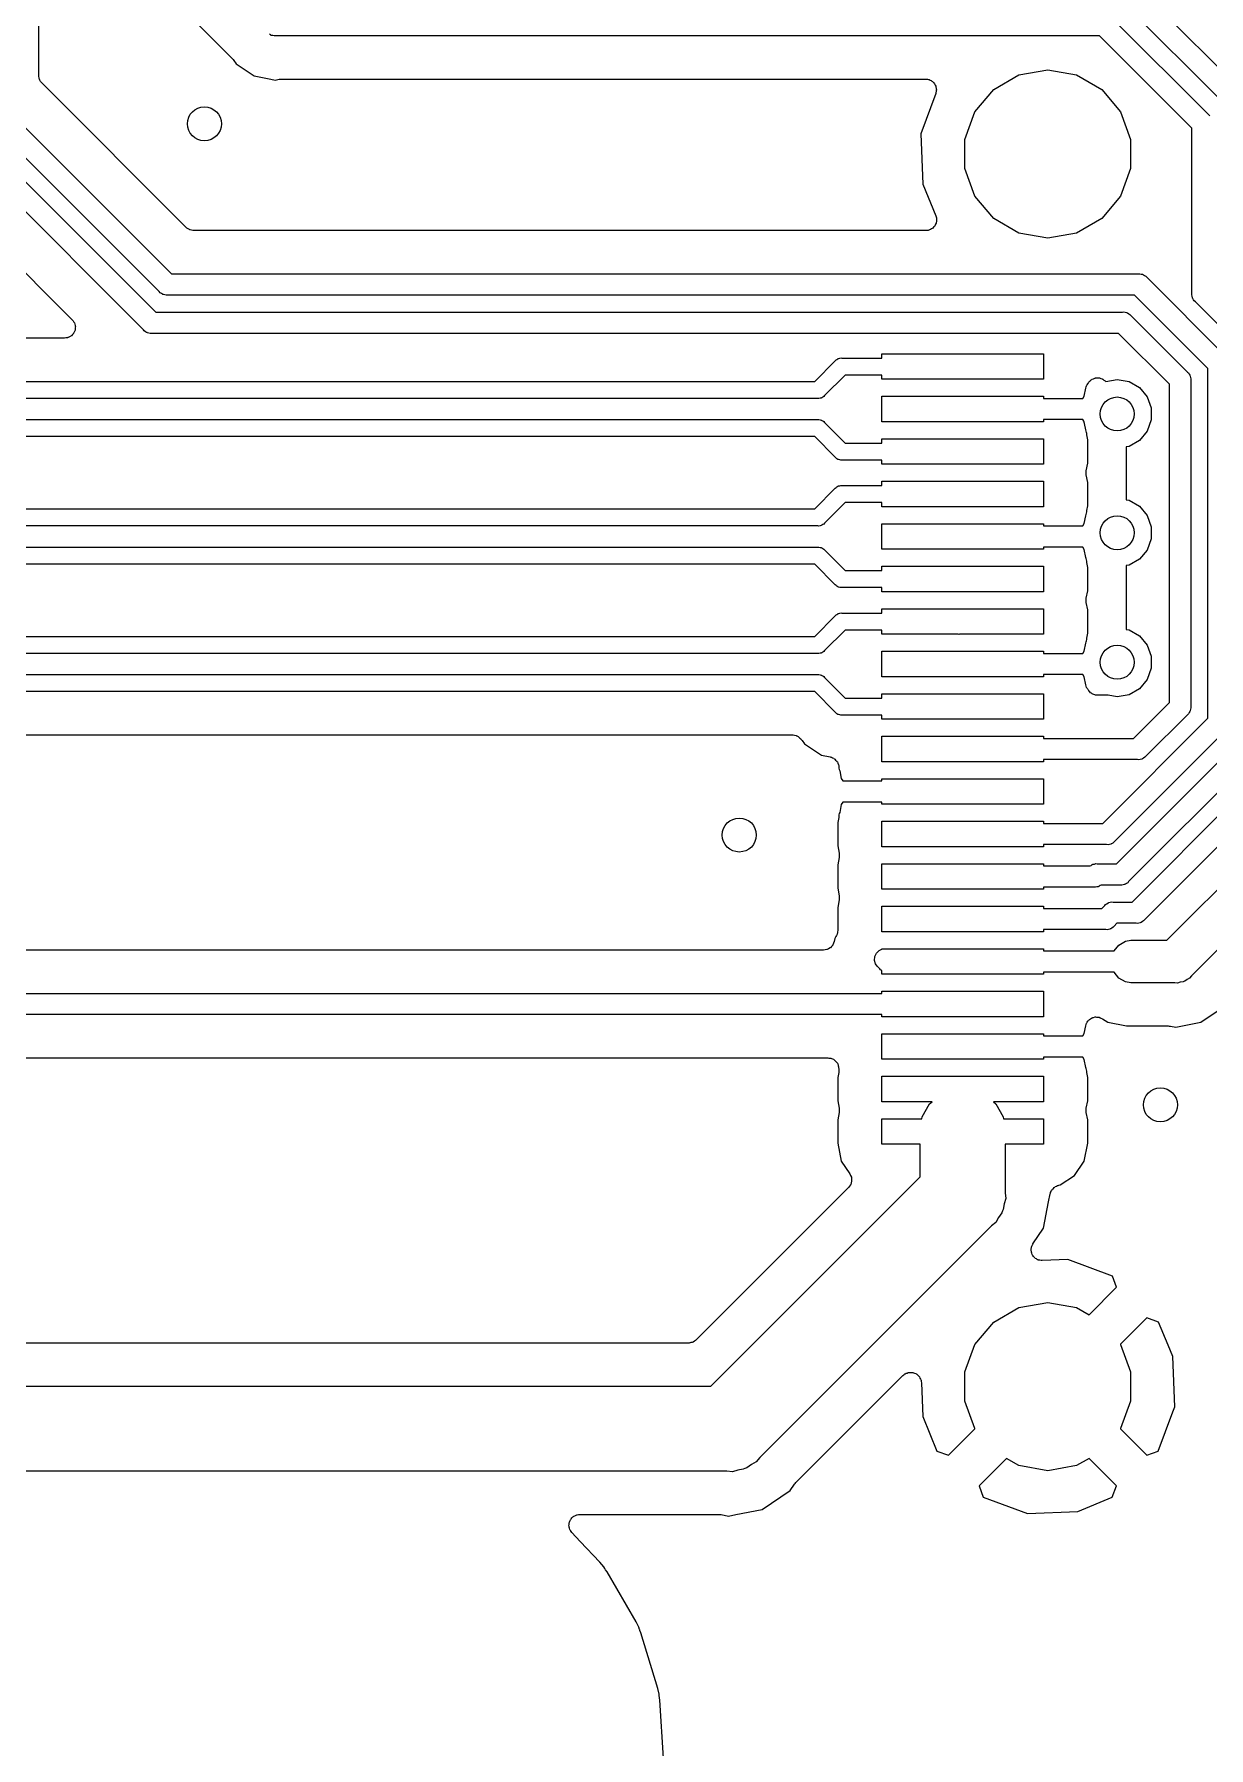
# Model space of a CAD drawing. Extents: x 100.4 to 155.6, y -99.6 to -35.4.
# Drawn here: x 134.58 to 148.39, y -67.5 to -47.34 of the extents above; entities that cross this region are included whole.
import ezdxf

# ---------------------------------------------------------------- set-up
doc = ezdxf.new("R2010")
doc.units = 0
doc.header["$MEASUREMENT"] = 0
doc.layers.add('BLACK', color=7, linetype='CONTINUOUS')

msp = doc.modelspace()

# ---------------------------------------------------------------- linework, layer by layer
at = {"layer": 'BLACK', "linetype": 'CONTINUOUS'}
for p, q in [((134.633, -47.8281), (134.633, -45.6583)), ((134.85, -45.5685), (136.91, -47.629)), ((147.448, -46.6749), (148.855, -48.0821)), ((148.645, -48.2262), (147.304, -46.8844)), ((147.253, -47.1499), (148.405, -48.3021)), ((137.357, -47.3494), (137.344, -47.3399)), ((137.363, -47.3509), (137.357, -47.3494)), ((137.367, -47.3537), (137.363, -47.3509)), ((137.384, -47.3565), (137.367, -47.3537)), ((137.4, -47.3608), (137.384, -47.3565)), ((137.416, -47.3594), (137.4, -47.3608)), ((147.109, -47.3594), (137.416, -47.3594)), ((148.195, -48.4462), (147.109, -47.3594)), ((133.125, -47.7276), (136.007, -50.6094)), ((136.91, -47.629), (136.917, -47.6393)), ((136.917, -47.6393), (136.926, -47.6483)), ((136.926, -47.6483), (136.954, -47.6907)), ((136.954, -47.6907), (137.164, -47.8307)), ((146.161, -47.8197), (146.5, -47.76)), ((146.5, -47.76), (146.839, -47.8197)), ((135.863, -50.8189), (132.915, -47.8716)), ((134.634, -47.8336), (134.633, -47.8281)), ((134.633, -47.8392), (134.634, -47.8336)), ((134.638, -47.8552), (134.633, -47.8392)), ((134.641, -47.8716), (134.638, -47.8552)), ((134.643, -47.8764), (134.641, -47.8716)), ((134.645, -47.8818), (134.643, -47.8764)), ((134.654, -47.8954), (134.645, -47.8818)), ((134.663, -47.9098), (134.654, -47.8954)), ((134.667, -47.9133), (134.663, -47.9098)), ((134.67, -47.9179), (134.667, -47.9133)), ((136.366, -49.6142), (134.67, -47.9179)), ((137.164, -47.8307), (137.361, -47.8698)), ((137.361, -47.8698), (137.361, -47.8698)), ((137.361, -47.8698), (137.411, -47.8798)), ((137.411, -47.8798), (137.461, -47.8698)), ((137.461, -47.8698), (137.473, -47.8695)), ((137.473, -47.8695), (137.486, -47.8674)), ((137.486, -47.8674), (145.063, -47.8674)), ((145.063, -47.8674), (145.074, -47.8694)), ((145.074, -47.8694), (145.086, -47.8694)), ((145.086, -47.8694), (145.096, -47.8732)), ((145.096, -47.8732), (145.106, -47.875)), ((145.106, -47.875), (145.116, -47.8808)), ((145.116, -47.8808), (145.127, -47.8847)), ((145.127, -47.8847), (145.135, -47.8917)), ((145.135, -47.8917), (145.145, -47.8971)), ((145.145, -47.8971), (145.152, -47.9059)), ((145.152, -47.9059), (145.161, -47.9133)), ((145.161, -47.9133), (145.166, -47.9226)), ((145.166, -47.9226), (145.173, -47.9309)), ((145.173, -47.9309), (145.177, -47.9416)), ((145.177, -47.9416), (145.183, -47.9516)), ((145.183, -47.9516), (145.184, -47.9622)), ((145.184, -47.9622), (145.188, -47.9723)), ((145.188, -47.9723), (145.188, -47.9838)), ((145.864, -47.9916), (146.161, -47.8197)), ((146.839, -47.8197), (147.136, -47.9916)), ((134.125, -48.0911), (136.193, -50.1594)), ((145.182, -48.0385), (145.007, -48.5118)), ((145.184, -48.0272), (145.182, -48.0385)), ((145.188, -48.0164), (145.184, -48.0272)), ((145.188, -47.9838), (145.19, -47.9951)), ((145.19, -47.9951), (145.188, -48.0057)), ((145.188, -48.0057), (145.188, -48.0164)), ((145.643, -48.255), (145.864, -47.9916)), ((147.136, -47.9916), (147.357, -48.255)), ((132.605, -48.2799), (135.026, -50.7002)), ((136.049, -50.3689), (133.915, -48.2352)), ((145.525, -48.5781), (145.643, -48.255)), ((147.357, -48.255), (147.475, -48.5781)), ((145.007, -48.5118), (145.029, -49.1039)), ((145.525, -48.9219), (145.525, -48.5781)), ((147.475, -48.5781), (147.475, -48.9219)), ((148.195, -50.3915), (148.195, -48.4462)), ((145.643, -49.245), (145.525, -48.9219)), ((147.475, -48.9219), (147.357, -49.245)), ((145.029, -49.1039), (145.183, -49.4758)), ((145.864, -49.5084), (145.643, -49.245)), ((147.357, -49.245), (147.136, -49.5084)), ((145.176, -49.5879), (145.171, -49.5943)), ((145.181, -49.5749), (145.176, -49.5879)), ((145.187, -49.5626), (145.181, -49.5749)), ((145.183, -49.4758), (145.186, -49.4893)), ((145.186, -49.4893), (145.191, -49.5023)), ((145.188, -49.5543), (145.187, -49.5626)), ((145.191, -49.5464), (145.188, -49.5543)), ((145.191, -49.5023), (145.191, -49.5107)), ((145.191, -49.5107), (145.193, -49.5188)), ((145.193, -49.5188), (145.191, -49.5326)), ((145.191, -49.5326), (145.191, -49.5464)), ((146.161, -49.6803), (145.864, -49.5084)), ((147.136, -49.5084), (146.839, -49.6803)), ((136.371, -49.6174), (136.366, -49.6142)), ((136.375, -49.6217), (136.371, -49.6174)), ((136.389, -49.63), (136.375, -49.6217)), ((136.403, -49.6395), (136.389, -49.63)), ((136.408, -49.6409), (136.403, -49.6395)), ((136.413, -49.6437), (136.408, -49.6409)), ((136.429, -49.6466), (136.413, -49.6437)), ((136.445, -49.6509), (136.429, -49.6466)), ((136.451, -49.6504), (136.445, -49.6509)), ((136.456, -49.6514), (136.451, -49.6504)), ((145.066, -49.6514), (136.456, -49.6514)), ((145.08, -49.649), (145.066, -49.6514)), ((145.094, -49.6484), (145.08, -49.649)), ((145.101, -49.6452), (145.094, -49.6484)), ((145.11, -49.6437), (145.101, -49.6452)), ((145.122, -49.6368), (145.11, -49.6437)), ((145.134, -49.6315), (145.122, -49.6368)), ((145.141, -49.6258), (145.134, -49.6315)), ((145.148, -49.6217), (145.141, -49.6258)), ((145.157, -49.6111), (145.148, -49.6217)), ((145.167, -49.6017), (145.157, -49.6111)), ((145.171, -49.5943), (145.167, -49.6017)), ((146.5, -49.74), (146.161, -49.6803)), ((146.839, -49.6803), (146.5, -49.74)), ((136.193, -50.1594), (147.566, -50.1594)), ((147.566, -50.1594), (147.583, -50.1579)), ((147.583, -50.1579), (147.599, -50.1622)), ((147.599, -50.1622), (147.615, -50.1651)), ((147.615, -50.1651), (147.62, -50.1679)), ((147.62, -50.1679), (147.625, -50.1693)), ((147.625, -50.1693), (147.639, -50.1788)), ((147.639, -50.1788), (147.653, -50.1871)), ((147.653, -50.1871), (147.664, -50.1999)), ((136.06, -50.3816), (136.049, -50.3689)), ((136.074, -50.3899), (136.06, -50.3816)), ((136.088, -50.3994), (136.074, -50.3899)), ((147.664, -50.1999), (148.592, -51.1281)), ((148.194, -50.408), (148.195, -50.3915)), ((136.093, -50.4009), (136.088, -50.3994)), ((136.098, -50.4037), (136.093, -50.4009)), ((136.114, -50.4065), (136.098, -50.4037)), ((136.13, -50.4108), (136.114, -50.4065)), ((136.147, -50.4094), (136.13, -50.4108)), ((147.52, -50.4094), (136.147, -50.4094)), ((148.382, -51.2721), (147.52, -50.4094)), ((148.198, -50.424), (148.194, -50.408)), ((148.201, -50.4404), (148.198, -50.424)), ((148.204, -50.4452), (148.201, -50.4404)), ((148.205, -50.4506), (148.204, -50.4452)), ((148.215, -50.4642), (148.205, -50.4506)), ((148.223, -50.4786), (148.215, -50.4642)), ((148.236, -50.4892), (148.223, -50.4786)), ((148.832, -51.0857), (148.236, -50.4892)), ((135.026, -50.7002), (135.035, -50.7138)), ((135.035, -50.7138), (135.046, -50.7265)), ((135.046, -50.7265), (135.048, -50.7317)), ((135.048, -50.7317), (135.051, -50.7363)), ((135.051, -50.7363), (135.055, -50.7524)), ((135.055, -50.7524), (135.061, -50.7679)), ((135.061, -50.7679), (135.061, -50.7735)), ((135.061, -50.7735), (135.062, -50.7789)), ((135.062, -50.7789), (135.061, -50.7955)), ((135.061, -50.7955), (135.061, -50.8121)), ((136.007, -50.6094), (147.38, -50.6094)), ((147.38, -50.6094), (147.396, -50.6079)), ((147.396, -50.6079), (147.412, -50.6122)), ((147.412, -50.6122), (147.428, -50.6151)), ((147.428, -50.6151), (147.433, -50.6179)), ((147.433, -50.6179), (147.439, -50.6194)), ((147.439, -50.6194), (147.452, -50.6289)), ((147.452, -50.6289), (147.467, -50.6372)), ((147.467, -50.6372), (147.477, -50.6499)), ((147.477, -50.6499), (148.142, -51.3145)), ((134.936, -50.917), (133.179, -50.917)), ((134.952, -50.9141), (134.936, -50.917)), ((134.969, -50.9127), (134.952, -50.9141)), ((134.974, -50.9103), (134.969, -50.9127)), ((134.979, -50.9093), (134.974, -50.9103)), ((134.994, -50.901), (134.979, -50.9093)), ((135.009, -50.894), (134.994, -50.901)), ((135.013, -50.8901), (135.009, -50.894)), ((135.018, -50.8873), (135.013, -50.8901)), ((135.028, -50.8746), (135.018, -50.8873)), ((135.04, -50.8628), (135.028, -50.8746)), ((135.042, -50.8578), (135.04, -50.8628)), ((135.046, -50.8535), (135.042, -50.8578)), ((135.052, -50.8379), (135.046, -50.8535)), ((135.059, -50.8229), (135.052, -50.8379)), ((135.061, -50.8121), (135.059, -50.8173)), ((135.059, -50.8173), (135.059, -50.8229)), ((135.873, -50.8316), (135.863, -50.8189)), ((135.888, -50.8399), (135.873, -50.8316)), ((135.901, -50.8494), (135.888, -50.8399)), ((135.907, -50.8509), (135.901, -50.8494)), ((135.912, -50.8537), (135.907, -50.8509)), ((135.928, -50.8565), (135.912, -50.8537)), ((135.944, -50.8608), (135.928, -50.8565)), ((135.961, -50.8594), (135.944, -50.8608)), ((147.333, -50.8594), (135.961, -50.8594)), ((147.932, -51.4585), (147.333, -50.8594)), ((143.759, -51.425), (144.001, -51.1824)), ((144.001, -51.1824), (144.01, -51.1722)), ((144.01, -51.1722), (144.021, -51.1656)), ((144.021, -51.1656), (144.032, -51.158)), ((144.032, -51.158), (144.036, -51.1568)), ((144.036, -51.1568), (144.04, -51.1546)), ((144.04, -51.1546), (144.053, -51.1523)), ((144.053, -51.1523), (144.066, -51.1488)), ((144.066, -51.1488), (144.079, -51.15)), ((144.079, -51.15), (144.55, -51.15)), ((144.55, -51.15), (144.55, -51.1)), ((144.55, -51.1), (146.45, -51.1)), ((146.45, -51.1), (146.45, -51.4)), ((144.116, -51.35), (143.874, -51.5926)), ((144.55, -51.35), (144.116, -51.35)), ((144.55, -51.4), (144.55, -51.35)), ((146.45, -51.4), (144.55, -51.4)), ((147.012, -51.4051), (147.017, -51.4027)), ((147.017, -51.4027), (147.022, -51.3991)), ((147.022, -51.3991), (147.037, -51.3935)), ((147.037, -51.3935), (147.052, -51.3865)), ((147.052, -51.3865), (147.058, -51.386)), ((147.058, -51.386), (147.063, -51.3841)), ((147.063, -51.3841), (147.08, -51.3841)), ((147.08, -51.3841), (147.096, -51.3826)), ((147.096, -51.3826), (147.101, -51.3841)), ((147.101, -51.3841), (147.107, -51.3841)), ((147.107, -51.3841), (147.123, -51.3897)), ((147.123, -51.3897), (147.139, -51.394)), ((147.139, -51.394), (147.143, -51.3972)), ((147.143, -51.3972), (147.148, -51.3991)), ((147.148, -51.3991), (147.161, -51.4098)), ((147.182, -51.4262), (147.317, -51.4022)), ((147.317, -51.4022), (147.456, -51.4267)), ((148.142, -51.3145), (148.155, -51.3252)), ((148.155, -51.3252), (148.163, -51.3395)), ((148.163, -51.3395), (148.172, -51.3531)), ((148.172, -51.3531), (148.174, -51.3585)), ((148.174, -51.3585), (148.177, -51.3633)), ((148.177, -51.3633), (148.18, -51.3797)), ((148.18, -51.3797), (148.184, -51.3957)), ((148.184, -51.3957), (148.182, -51.4122)), ((148.382, -55.3884), (148.382, -51.2721)), ((132.916, -51.425), (143.759, -51.425)), ((143.865, -51.6028), (143.854, -51.6094)), ((143.874, -51.5926), (143.865, -51.6028)), ((144.55, -51.9), (144.55, -51.6)), ((144.55, -51.6), (146.45, -51.6)), ((146.45, -51.6), (146.45, -51.625)), ((146.911, -51.625), (146.929, -51.5982)), ((146.929, -51.5982), (146.947, -51.5048)), ((146.947, -51.5048), (146.953, -51.4906)), ((146.953, -51.4906), (146.957, -51.4759)), ((146.957, -51.4759), (146.961, -51.4702)), ((146.961, -51.4702), (146.963, -51.4637)), ((146.963, -51.4637), (146.973, -51.4523)), ((146.973, -51.4523), (146.974, -51.4506)), ((146.974, -51.4506), (146.981, -51.4363)), ((146.981, -51.4363), (146.985, -51.4323)), ((146.985, -51.4323), (146.988, -51.4275)), ((146.988, -51.4275), (147, -51.4168)), ((147, -51.4168), (147.012, -51.4051)), ((147.161, -51.4098), (147.175, -51.4193)), ((147.175, -51.4193), (147.182, -51.4262)), ((147.456, -51.4267), (147.579, -51.4972)), ((147.579, -51.4972), (147.669, -51.6053)), ((147.932, -55.202), (147.932, -51.4585)), ((148.182, -51.4122), (148.182, -55.2483)), ((143.796, -51.625), (132.879, -51.625)), ((143.809, -51.6262), (143.796, -51.625)), ((143.822, -51.6227), (143.809, -51.6262)), ((143.835, -51.6204), (143.822, -51.6227)), ((143.839, -51.6182), (143.835, -51.6204)), ((143.843, -51.617), (143.839, -51.6182)), ((143.854, -51.6094), (143.843, -51.617)), ((146.45, -51.625), (146.911, -51.625)), ((147.669, -51.6053), (147.717, -51.7378)), ((147.717, -51.7378), (147.717, -51.8789)), ((132.729, -51.875), (143.796, -51.875)), ((143.796, -51.875), (143.809, -51.8738)), ((143.809, -51.8738), (143.822, -51.8773)), ((143.822, -51.8773), (143.835, -51.8796)), ((143.835, -51.8796), (143.839, -51.8818)), ((143.839, -51.8818), (143.843, -51.883)), ((143.843, -51.883), (143.854, -51.8906)), ((143.854, -51.8906), (143.865, -51.8972)), ((143.865, -51.8972), (143.874, -51.9074)), ((143.874, -51.9074), (144.116, -52.15)), ((146.45, -51.9), (144.55, -51.9)), ((146.911, -51.875), (146.45, -51.875)), ((146.45, -51.875), (146.45, -51.9)), ((146.923, -51.8928), (146.911, -51.875)), ((146.932, -51.9184), (146.923, -51.8928)), ((146.947, -51.9952), (146.932, -51.9184)), ((146.953, -52.0094), (146.947, -51.9952)), ((147.717, -51.8789), (147.669, -52.0115)), ((143.759, -52.075), (132.692, -52.075)), ((144.001, -52.3176), (143.759, -52.075)), ((144.116, -52.15), (144.55, -52.15)), ((144.55, -52.15), (144.55, -52.1)), ((144.55, -52.1), (146.45, -52.1)), ((146.45, -52.1), (146.45, -52.4)), ((146.957, -52.0241), (146.953, -52.0094)), ((146.957, -52.0242), (146.957, -52.0241)), ((146.957, -52.0244), (146.957, -52.0242)), ((146.959, -52.0395), (146.957, -52.0244)), ((146.959, -52.0547), (146.959, -52.0395)), ((146.97, -52.1125), (146.959, -52.0547)), ((146.97, -52.3875), (146.97, -52.1125)), ((147.456, -52.1901), (147.424, -52.1957)), ((147.424, -52.1957), (147.424, -52.8181)), ((147.579, -52.1195), (147.456, -52.1901)), ((147.669, -52.0115), (147.579, -52.1195)), ((144.01, -52.3278), (144.001, -52.3176)), ((144.021, -52.3344), (144.01, -52.3278)), ((144.032, -52.342), (144.021, -52.3344)), ((144.036, -52.3432), (144.032, -52.342)), ((144.04, -52.3454), (144.036, -52.3432)), ((144.053, -52.3477), (144.04, -52.3454)), ((144.066, -52.3512), (144.053, -52.3477)), ((144.079, -52.35), (144.066, -52.3512)), ((144.55, -52.35), (144.079, -52.35)), ((144.55, -52.4), (144.55, -52.35)), ((146.45, -52.4), (144.55, -52.4)), ((146.953, -52.4752), (146.97, -52.3875)), ((144.55, -52.65), (144.55, -52.6)), ((144.55, -52.6), (146.45, -52.6)), ((146.45, -52.6), (146.45, -52.9)), ((146.952, -52.4807), (146.953, -52.478)), ((146.952, -52.5), (146.952, -52.4807)), ((146.952, -52.5193), (146.952, -52.5)), ((146.953, -52.522), (146.952, -52.5193)), ((146.953, -52.478), (146.953, -52.4752)), ((146.953, -52.5248), (146.953, -52.522)), ((146.97, -52.6125), (146.953, -52.5248)), ((146.97, -52.8875), (146.97, -52.6125)), ((143.759, -52.925), (144.001, -52.6824)), ((144.001, -52.6824), (144.01, -52.6722)), ((144.01, -52.6722), (144.021, -52.6656)), ((144.021, -52.6656), (144.032, -52.658)), ((144.032, -52.658), (144.036, -52.6568)), ((144.036, -52.6568), (144.04, -52.6546)), ((144.04, -52.6546), (144.053, -52.6523)), ((144.053, -52.6523), (144.066, -52.6488)), ((144.066, -52.6488), (144.079, -52.65)), ((144.079, -52.65), (144.55, -52.65)), ((129.844, -52.925), (143.759, -52.925)), ((144.116, -52.85), (143.874, -53.0926)), ((144.55, -52.85), (144.116, -52.85)), ((144.55, -52.9), (144.55, -52.85)), ((146.45, -52.9), (144.55, -52.9)), ((146.929, -53.0982), (146.947, -53.0048)), ((146.947, -53.0048), (146.953, -52.9906)), ((146.953, -52.9906), (146.957, -52.9759)), ((146.957, -52.9756), (146.959, -52.9605)), ((146.957, -52.9758), (146.957, -52.9756)), ((146.957, -52.9759), (146.957, -52.9758)), ((146.959, -52.9453), (146.97, -52.8875)), ((146.959, -52.9605), (146.959, -52.9453)), ((147.424, -52.8181), (147.456, -52.8237)), ((147.456, -52.8237), (147.579, -52.8942)), ((147.579, -52.8942), (147.669, -53.0023)), ((147.669, -53.0023), (147.717, -53.1348)), ((143.796, -53.125), (129.807, -53.125)), ((143.809, -53.1262), (143.796, -53.125)), ((143.822, -53.1227), (143.809, -53.1262)), ((143.835, -53.1204), (143.822, -53.1227)), ((143.839, -53.1182), (143.835, -53.1204)), ((143.843, -53.117), (143.839, -53.1182)), ((143.854, -53.1094), (143.843, -53.117)), ((143.865, -53.1028), (143.854, -53.1094)), ((143.874, -53.0926), (143.865, -53.1028)), ((144.55, -53.4), (144.55, -53.1)), ((144.55, -53.1), (146.45, -53.1)), ((146.45, -53.1), (146.45, -53.125)), ((146.45, -53.125), (146.911, -53.125)), ((146.911, -53.125), (146.929, -53.0982)), ((147.717, -53.1348), (147.717, -53.2759)), ((129.657, -53.375), (143.796, -53.375)), ((143.796, -53.375), (143.809, -53.3738)), ((143.809, -53.3738), (143.822, -53.3773)), ((143.822, -53.3773), (143.835, -53.3796)), ((143.835, -53.3796), (143.839, -53.3818)), ((143.839, -53.3818), (143.843, -53.383)), ((143.843, -53.383), (143.854, -53.3906)), ((143.854, -53.3906), (143.865, -53.3972)), ((143.865, -53.3972), (143.874, -53.4074)), ((143.874, -53.4074), (144.116, -53.65)), ((146.45, -53.4), (144.55, -53.4)), ((146.911, -53.375), (146.45, -53.375)), ((146.45, -53.375), (146.45, -53.4)), ((146.929, -53.4018), (146.911, -53.375)), ((146.947, -53.4952), (146.929, -53.4018)), ((147.669, -53.4085), (147.579, -53.5165)), ((147.717, -53.2759), (147.669, -53.4085)), ((143.759, -53.575), (129.62, -53.575)), ((144.001, -53.8176), (143.759, -53.575)), ((144.55, -53.65), (144.55, -53.6)), ((144.55, -53.6), (145.446, -53.6)), ((145.446, -53.6), (145.459, -53.5988)), ((145.459, -53.5988), (145.463, -53.6)), ((145.463, -53.6), (146.45, -53.6)), ((146.45, -53.6), (146.45, -53.9)), ((146.953, -53.5094), (146.947, -53.4952)), ((146.957, -53.5241), (146.953, -53.5094)), ((146.957, -53.5242), (146.957, -53.5241)), ((146.957, -53.5244), (146.957, -53.5242)), ((146.959, -53.5395), (146.957, -53.5244)), ((146.959, -53.5547), (146.959, -53.5395)), ((146.97, -53.6125), (146.959, -53.5547)), ((146.97, -53.8875), (146.97, -53.6125)), ((147.456, -53.5871), (147.424, -53.5927)), ((147.424, -53.5927), (147.424, -54.3421)), ((147.579, -53.5165), (147.456, -53.5871)), ((144.01, -53.8278), (144.001, -53.8176)), ((144.116, -53.65), (144.55, -53.65)), ((144.021, -53.8344), (144.01, -53.8278)), ((144.032, -53.842), (144.021, -53.8344)), ((144.036, -53.8432), (144.032, -53.842)), ((144.04, -53.8454), (144.036, -53.8432)), ((144.053, -53.8477), (144.04, -53.8454)), ((144.066, -53.8512), (144.053, -53.8477)), ((144.079, -53.85), (144.066, -53.8512)), ((144.55, -53.85), (144.079, -53.85)), ((144.55, -53.9), (144.55, -53.85)), ((146.45, -53.9), (144.55, -53.9)), ((146.952, -53.9807), (146.953, -53.978)), ((146.952, -54), (146.952, -53.9807)), ((146.952, -54.0193), (146.952, -54)), ((146.953, -54.022), (146.952, -54.0193)), ((146.953, -53.9752), (146.97, -53.8875)), ((146.953, -53.978), (146.953, -53.9752)), ((146.953, -54.0248), (146.953, -54.022)), ((143.759, -54.425), (144.001, -54.1824)), ((144.001, -54.1824), (144.01, -54.1722)), ((144.01, -54.1722), (144.021, -54.1656)), ((144.021, -54.1656), (144.032, -54.158)), ((144.032, -54.158), (144.036, -54.1568)), ((144.036, -54.1568), (144.04, -54.1546)), ((144.04, -54.1546), (144.053, -54.1523)), ((144.053, -54.1523), (144.066, -54.1488)), ((144.066, -54.1488), (144.079, -54.15)), ((144.079, -54.15), (144.55, -54.15)), ((144.55, -54.15), (144.55, -54.1)), ((144.55, -54.1), (146.45, -54.1)), ((146.45, -54.1), (146.45, -54.4)), ((146.97, -54.1125), (146.953, -54.0248)), ((146.97, -54.3875), (146.97, -54.1125)), ((126.899, -54.425), (143.759, -54.425)), ((144.116, -54.35), (143.874, -54.5926)), ((144.55, -54.35), (144.116, -54.35)), ((144.55, -54.4), (144.55, -54.35)), ((145.446, -54.4), (144.55, -54.4)), ((145.459, -54.4012), (145.446, -54.4)), ((145.463, -54.4), (145.459, -54.4012)), ((146.45, -54.4), (145.463, -54.4)), ((146.959, -54.4453), (146.97, -54.3875)), ((147.424, -54.3421), (147.456, -54.3477)), ((147.456, -54.3477), (147.579, -54.4182)), ((147.579, -54.4182), (147.669, -54.5263)), ((143.796, -54.625), (126.862, -54.625)), ((143.809, -54.6262), (143.796, -54.625)), ((143.822, -54.6227), (143.809, -54.6262)), ((143.835, -54.6204), (143.822, -54.6227)), ((143.839, -54.6182), (143.835, -54.6204)), ((143.843, -54.617), (143.839, -54.6182)), ((143.854, -54.6094), (143.843, -54.617)), ((143.865, -54.6028), (143.854, -54.6094)), ((143.874, -54.5926), (143.865, -54.6028)), ((144.55, -54.9), (144.55, -54.6)), ((144.55, -54.6), (146.45, -54.6)), ((146.45, -54.6), (146.45, -54.625)), ((146.45, -54.625), (146.911, -54.625)), ((146.911, -54.625), (146.929, -54.5982)), ((146.929, -54.5982), (146.947, -54.5048)), ((146.947, -54.5048), (146.953, -54.4906)), ((146.953, -54.4906), (146.957, -54.4759)), ((146.957, -54.4756), (146.959, -54.4605)), ((146.957, -54.4758), (146.957, -54.4756)), ((146.957, -54.4759), (146.957, -54.4758)), ((146.959, -54.4605), (146.959, -54.4453)), ((147.669, -54.5263), (147.717, -54.6588)), ((147.717, -54.7999), (147.669, -54.9325)), ((147.717, -54.6588), (147.717, -54.7999)), ((126.712, -54.875), (143.796, -54.875)), ((143.796, -54.875), (143.809, -54.8738)), ((143.809, -54.8738), (143.822, -54.8773)), ((143.822, -54.8773), (143.835, -54.8796)), ((143.835, -54.8796), (143.839, -54.8818)), ((143.839, -54.8818), (143.843, -54.883)), ((143.843, -54.883), (143.854, -54.8906)), ((143.854, -54.8906), (143.865, -54.8972)), ((143.865, -54.8972), (143.874, -54.9074)), ((143.874, -54.9074), (144.116, -55.15)), ((146.45, -54.9), (144.55, -54.9)), ((146.911, -54.875), (146.45, -54.875)), ((146.45, -54.875), (146.45, -54.9)), ((146.929, -54.9018), (146.911, -54.875)), ((146.947, -54.9952), (146.929, -54.9018)), ((146.953, -55.0094), (146.947, -54.9952)), ((146.957, -55.0241), (146.953, -55.0094)), ((146.961, -55.0298), (146.957, -55.0241)), ((146.963, -55.0363), (146.961, -55.0298)), ((147.669, -54.9325), (147.579, -55.0405)), ((143.759, -55.075), (126.675, -55.075)), ((144.001, -55.3176), (143.759, -55.075)), ((144.116, -55.15), (144.55, -55.15)), ((144.55, -55.15), (144.55, -55.1)), ((144.55, -55.1), (145.446, -55.1)), ((145.446, -55.1), (145.459, -55.0988)), ((145.459, -55.0988), (145.463, -55.1)), ((145.463, -55.1), (146.45, -55.1)), ((146.45, -55.1), (146.45, -55.4)), ((146.973, -55.0473), (146.963, -55.0363)), ((146.975, -55.0535), (146.973, -55.0473)), ((146.982, -55.062), (146.975, -55.0535)), ((146.988, -55.0716), (146.982, -55.062)), ((146.996, -55.0788), (146.988, -55.0716)), ((147.003, -55.0873), (146.996, -55.0788)), ((147.013, -55.0928), (147.003, -55.0873)), ((147.022, -55.1), (147.013, -55.0928)), ((147.032, -55.1038), (147.022, -55.1)), ((147.042, -55.1093), (147.032, -55.1038)), ((147.053, -55.1113), (147.042, -55.1093)), ((147.063, -55.1151), (147.053, -55.1113)), ((147.074, -55.1151), (147.063, -55.1151)), ((147.085, -55.117), (147.074, -55.1151)), ((147.212, -55.117), (147.085, -55.117)), ((147.317, -55.1356), (147.212, -55.117)), ((147.456, -55.1111), (147.317, -55.1356)), ((147.579, -55.0405), (147.456, -55.1111)), ((147.509, -55.625), (147.932, -55.202)), ((144.01, -55.3278), (144.001, -55.3176)), ((144.021, -55.3344), (144.01, -55.3278)), ((144.032, -55.342), (144.021, -55.3344)), ((144.036, -55.3432), (144.032, -55.342)), ((144.04, -55.3454), (144.036, -55.3432)), ((144.053, -55.3477), (144.04, -55.3454)), ((144.066, -55.3512), (144.053, -55.3477)), ((144.079, -55.35), (144.066, -55.3512)), ((144.55, -55.35), (144.079, -55.35)), ((144.55, -55.4), (144.55, -55.35)), ((146.45, -55.4), (144.55, -55.4)), ((147.146, -56.625), (148.382, -55.3884)), ((148.142, -55.346), (147.653, -55.8345)), ((148.155, -55.3354), (148.142, -55.346)), ((148.163, -55.321), (148.155, -55.3354)), ((148.172, -55.3074), (148.163, -55.321)), ((148.174, -55.302), (148.172, -55.3074)), ((148.177, -55.2972), (148.174, -55.302)), ((148.18, -55.2809), (148.177, -55.2972)), ((148.184, -55.2648), (148.18, -55.2809)), ((148.182, -55.2483), (148.184, -55.2648)), ((126.743, -55.583), (143.496, -55.583)), ((143.496, -55.583), (143.501, -55.584)), ((143.501, -55.584), (143.507, -55.5835)), ((143.507, -55.5835), (143.523, -55.5878)), ((143.523, -55.5878), (143.539, -55.5907)), ((143.539, -55.5907), (143.544, -55.5935)), ((143.544, -55.5935), (143.549, -55.5949)), ((143.549, -55.5949), (143.563, -55.6044)), ((143.563, -55.6044), (143.577, -55.6127)), ((143.577, -55.6127), (143.581, -55.617)), ((143.581, -55.617), (143.585, -55.6202)), ((143.585, -55.6202), (143.594, -55.6287)), ((143.594, -55.6287), (143.601, -55.639)), ((144.55, -55.9), (144.55, -55.6)), ((144.55, -55.6), (146.45, -55.6)), ((146.45, -55.6), (146.45, -55.625)), ((146.45, -55.625), (147.509, -55.625)), ((148.592, -55.5324), (147.29, -56.8345)), ((147.307, -57.1), (148.832, -55.5748)), ((143.601, -55.639), (143.61, -55.648)), ((143.61, -55.648), (143.637, -55.6883)), ((143.637, -55.6883), (143.838, -55.8227)), ((143.838, -55.8227), (143.941, -55.8432)), ((149.042, -55.7188), (147.451, -57.3095)), ((147.653, -55.8345), (147.643, -55.8472)), ((143.941, -55.8432), (143.949, -55.8462)), ((143.949, -55.8462), (143.957, -55.8475)), ((143.957, -55.8475), (143.969, -55.8542)), ((143.969, -55.8542), (143.982, -55.8592)), ((143.982, -55.8592), (143.988, -55.8647)), ((143.988, -55.8647), (143.996, -55.8687)), ((143.996, -55.8687), (144.005, -55.8792)), ((144.005, -55.8792), (144.015, -55.8883)), ((144.015, -55.8883), (144.019, -55.8956)), ((144.019, -55.8956), (144.025, -55.9019)), ((144.025, -55.9019), (144.03, -55.9148)), ((144.03, -55.9148), (144.036, -55.927)), ((144.036, -55.927), (144.037, -55.9304)), ((144.037, -55.9304), (144.038, -55.9319)), ((144.038, -55.9319), (144.038, -55.9371)), ((144.038, -55.9371), (144.041, -55.943)), ((144.041, -55.943), (144.041, -55.9453)), ((144.041, -55.9453), (144.041, -55.9599)), ((144.041, -55.9599), (144.043, -55.9706)), ((144.043, -55.9706), (144.043, -55.9715)), ((144.043, -55.9715), (144.043, -55.9756)), ((144.043, -55.9756), (144.043, -55.9758)), ((144.043, -55.9758), (144.043, -55.9759)), ((144.043, -55.9759), (144.047, -55.9906)), ((144.047, -55.9906), (144.053, -56.0048)), ((144.053, -56.0048), (144.071, -56.0982)), ((146.45, -55.9), (144.55, -55.9)), ((147.556, -55.875), (146.45, -55.875)), ((146.45, -55.875), (146.45, -55.9)), ((147.572, -55.8764), (147.556, -55.875)), ((147.588, -55.8722), (147.572, -55.8764)), ((147.605, -55.8693), (147.588, -55.8722)), ((147.609, -55.8665), (147.605, -55.8693)), ((147.615, -55.865), (147.609, -55.8665)), ((147.628, -55.8555), (147.615, -55.865)), ((147.643, -55.8472), (147.628, -55.8555)), ((147.901, -58), (149.95, -55.9508)), ((144.071, -56.0982), (144.089, -56.125)), ((144.089, -56.125), (144.55, -56.125)), ((144.55, -56.125), (144.55, -56.1)), ((144.55, -56.1), (146.45, -56.1)), ((146.45, -56.1), (146.45, -56.4)), ((150.37, -56.2389), (148.189, -58.4191)), ((144.071, -56.4018), (144.053, -56.4952)), ((144.089, -56.375), (144.071, -56.4018)), ((144.55, -56.375), (144.089, -56.375)), ((144.55, -56.4), (144.55, -56.375)), ((146.45, -56.4), (144.55, -56.4)), ((147.494, -57.55), (148.675, -56.3683)), ((144.041, -56.5547), (144.03, -56.6125)), ((144.03, -56.6125), (144.03, -56.8875)), ((144.043, -56.5244), (144.041, -56.5395)), ((144.041, -56.5395), (144.041, -56.5547)), ((144.047, -56.5094), (144.043, -56.5241)), ((144.043, -56.5241), (144.043, -56.5242)), ((144.043, -56.5242), (144.043, -56.5244)), ((144.053, -56.4952), (144.047, -56.5094)), ((144.55, -56.9), (144.55, -56.6)), ((144.55, -56.6), (146.45, -56.6)), ((146.45, -56.6), (146.45, -56.625)), ((146.45, -56.625), (147.146, -56.625)), ((148.852, -56.545), (147.638, -57.7595)), ((147.29, -56.8345), (147.279, -56.8472)), ((144.03, -56.8875), (144.047, -56.9752)), ((144.047, -57.0248), (144.03, -57.1125)), ((144.047, -56.9752), (144.047, -56.978)), ((144.047, -56.978), (144.048, -56.9807)), ((144.048, -57.0193), (144.047, -57.022)), ((144.047, -57.022), (144.047, -57.0248)), ((144.048, -56.9807), (144.048, -57)), ((144.048, -57), (144.048, -57.0193)), ((146.45, -56.9), (144.55, -56.9)), ((147.192, -56.875), (146.45, -56.875)), ((146.45, -56.875), (146.45, -56.9)), ((147.209, -56.8764), (147.192, -56.875)), ((147.225, -56.8722), (147.209, -56.8764)), ((147.241, -56.8693), (147.225, -56.8722)), ((147.246, -56.8665), (147.241, -56.8693)), ((147.251, -56.865), (147.246, -56.8665)), ((147.265, -56.8555), (147.251, -56.865)), ((147.279, -56.8472), (147.265, -56.8555)), ((144.03, -57.1125), (144.03, -57.3875)), ((144.55, -57.4), (144.55, -57.1)), ((144.55, -57.1), (146.45, -57.1)), ((146.45, -57.1), (146.45, -57.125)), ((146.45, -57.125), (146.999, -57.125)), ((146.999, -57.125), (147.009, -57.1195)), ((147.009, -57.1195), (147.022, -57.1099)), ((147.022, -57.1099), (147.028, -57.1085)), ((147.028, -57.1085), (147.032, -57.1057)), ((147.032, -57.1057), (147.049, -57.1028)), ((147.049, -57.1028), (147.065, -57.0985)), ((147.065, -57.0985), (147.081, -57.1)), ((147.081, -57.1), (147.307, -57.1)), ((144.03, -57.3875), (144.047, -57.4752)), ((146.45, -57.4), (144.55, -57.4)), ((147.045, -57.375), (146.45, -57.375)), ((146.45, -57.375), (146.45, -57.4)), ((147.062, -57.3764), (147.045, -57.375)), ((147.078, -57.3722), (147.062, -57.3764)), ((147.094, -57.3693), (147.078, -57.3722)), ((147.099, -57.3665), (147.094, -57.3693)), ((147.105, -57.365), (147.099, -57.3665)), ((147.118, -57.3555), (147.105, -57.365)), ((147.128, -57.35), (147.118, -57.3555)), ((147.354, -57.35), (147.128, -57.35)), ((147.37, -57.3514), (147.354, -57.35)), ((147.386, -57.3471), (147.37, -57.3514)), ((147.402, -57.3443), (147.386, -57.3471)), ((147.407, -57.3415), (147.402, -57.3443)), ((147.413, -57.34), (147.407, -57.3415)), ((147.426, -57.3305), (147.413, -57.34)), ((147.441, -57.3222), (147.426, -57.3305)), ((147.451, -57.3095), (147.441, -57.3222)), ((144.047, -57.5248), (144.03, -57.6125)), ((144.03, -57.6125), (144.03, -57.886)), ((144.047, -57.4752), (144.047, -57.478)), ((144.047, -57.478), (144.048, -57.4807)), ((144.048, -57.5193), (144.047, -57.522)), ((144.047, -57.522), (144.047, -57.5248)), ((144.048, -57.4807), (144.048, -57.5)), ((144.048, -57.5), (144.048, -57.5193)), ((144.55, -57.9), (144.55, -57.6)), ((144.55, -57.6), (146.45, -57.6)), ((146.45, -57.6), (146.45, -57.625)), ((146.45, -57.625), (147.135, -57.625)), ((147.135, -57.625), (147.17, -57.5905)), ((147.17, -57.5905), (147.181, -57.5778)), ((147.181, -57.5778), (147.195, -57.5695)), ((147.195, -57.5695), (147.209, -57.56)), ((147.209, -57.56), (147.214, -57.5585)), ((147.214, -57.5585), (147.219, -57.5557)), ((147.219, -57.5557), (147.235, -57.5528)), ((147.235, -57.5528), (147.251, -57.5485)), ((147.251, -57.5485), (147.268, -57.55)), ((147.268, -57.55), (147.494, -57.55)), ((147.269, -57.8472), (147.254, -57.8555)), ((147.28, -57.8345), (147.269, -57.8472)), ((147.314, -57.8), (147.28, -57.8345)), ((147.54, -57.8), (147.314, -57.8)), ((147.557, -57.8014), (147.54, -57.8)), ((147.573, -57.7971), (147.557, -57.8014)), ((147.589, -57.7943), (147.573, -57.7971)), ((147.594, -57.7915), (147.589, -57.7943)), ((147.599, -57.79), (147.594, -57.7915)), ((147.613, -57.7805), (147.599, -57.79)), ((147.627, -57.7722), (147.613, -57.7805)), ((147.638, -57.7595), (147.627, -57.7722)), ((143.971, -58.0559), (143.957, -58.0714)), ((143.972, -58.0535), (143.971, -58.0546)), ((143.971, -58.0546), (143.971, -58.0559)), ((143.979, -58.0341), (143.972, -58.0535)), ((143.986, -58.0148), (143.979, -58.0341)), ((143.994, -57.978), (143.986, -58.0148)), ((144.008, -57.9565), (143.994, -57.978)), ((144.014, -57.9426), (144.008, -57.9565)), ((144.022, -57.9294), (144.014, -57.9426)), ((144.023, -57.9226), (144.022, -57.9294)), ((144.026, -57.9162), (144.023, -57.9226)), ((144.027, -57.901), (144.026, -57.9162)), ((144.03, -57.886), (144.027, -57.901)), ((146.45, -57.9), (144.55, -57.9)), ((147.182, -57.875), (146.45, -57.875)), ((146.45, -57.875), (146.45, -57.9)), ((147.198, -57.8764), (147.182, -57.875)), ((147.214, -57.8722), (147.198, -57.8764)), ((147.231, -57.8693), (147.214, -57.8722)), ((147.236, -57.8665), (147.231, -57.8693)), ((147.241, -57.865), (147.236, -57.8665)), ((147.254, -57.8555), (147.241, -57.865)), ((147.281, -58.1231), (147.337, -58.0555)), ((147.337, -58.0555), (147.414, -58.0115)), ((147.414, -58.0115), (147.479, -58)), ((147.479, -58), (147.901, -58)), ((143.862, -58.117), (114.061, -58.117)), ((143.882, -58.1134), (143.862, -58.117)), ((143.903, -58.1103), (143.882, -58.1134)), ((143.904, -58.1096), (143.903, -58.1103)), ((143.905, -58.1093), (143.904, -58.1096)), ((143.923, -58.099), (143.905, -58.1093)), ((143.941, -58.089), (143.923, -58.099)), ((143.942, -58.088), (143.941, -58.089)), ((143.944, -58.0873), (143.942, -58.088)), ((143.957, -58.0714), (143.944, -58.0873)), ((144.464, -58.2361), (144.467, -58.1921)), ((144.475, -58.2786), (144.464, -58.2361)), ((144.467, -58.1921), (144.486, -58.1522)), ((144.486, -58.1522), (144.517, -58.121)), ((144.517, -58.121), (144.55, -58.1058)), ((144.55, -58.1058), (144.55, -58.1)), ((144.55, -58.1), (144.585, -58.1)), ((144.585, -58.1), (144.601, -58.0986)), ((144.601, -58.0986), (144.607, -58.1)), ((144.607, -58.1), (146.45, -58.1)), ((146.45, -58.1), (146.45, -58.125)), ((146.45, -58.125), (147.28, -58.125)), ((147.28, -58.125), (147.281, -58.1231)), ((144.494, -58.3057), (144.475, -58.2786)), ((144.523, -58.3345), (144.494, -58.3057)), ((144.533, -58.3472), (144.523, -58.3345)), ((144.548, -58.3555), (144.533, -58.3472)), ((144.55, -58.357), (144.548, -58.3555)), ((144.55, -58.4), (144.55, -58.357)), ((146.45, -58.4), (144.55, -58.4)), ((147.28, -58.375), (146.45, -58.375)), ((146.45, -58.375), (146.45, -58.4)), ((147.281, -58.3769), (147.28, -58.375)), ((147.337, -58.4445), (147.281, -58.3769)), ((147.414, -58.4885), (147.337, -58.4445)), ((148.168, -58.4445), (148.139, -58.4611)), ((148.189, -58.4191), (148.168, -58.4445)), ((113.798, -58.625), (144.55, -58.625)), ((144.55, -58.625), (144.55, -58.6)), ((144.55, -58.6), (146.45, -58.6)), ((146.45, -58.6), (146.45, -58.9)), ((147.479, -58.5), (147.414, -58.4885)), ((147.994, -58.5), (147.479, -58.5)), ((148.027, -58.5029), (147.994, -58.5)), ((148.059, -58.4943), (148.027, -58.5029)), ((148.092, -58.4885), (148.059, -58.4943)), ((148.101, -58.483), (148.092, -58.4885)), ((148.112, -58.4801), (148.101, -58.483)), ((148.139, -58.4611), (148.112, -58.4801)), ((148.301, -58.964), (148.551, -58.7965)), ((144.55, -58.875), (113.752, -58.875)), ((144.55, -58.9), (144.55, -58.875)), ((146.45, -58.9), (144.55, -58.9)), ((146.929, -59.0982), (146.947, -59.0048)), ((146.947, -59.0048), (146.953, -58.9906)), ((146.953, -58.9906), (146.957, -58.9759)), ((146.957, -58.9759), (146.961, -58.9702)), ((146.961, -58.9702), (146.963, -58.9637)), ((146.963, -58.9637), (146.973, -58.9523)), ((146.973, -58.9523), (146.976, -58.9483)), ((146.976, -58.9483), (146.981, -58.9407)), ((146.981, -58.9404), (146.982, -58.9398)), ((146.981, -58.9407), (146.981, -58.9404)), ((146.982, -58.9398), (146.983, -58.9388)), ((146.983, -58.9388), (146.988, -58.935)), ((146.988, -58.935), (146.992, -58.9305)), ((146.992, -58.9305), (147.003, -58.9247)), ((147.003, -58.9247), (147.017, -58.9147)), ((147.017, -58.9147), (147.018, -58.9143)), ((147.018, -58.9143), (147.019, -58.9135)), ((147.019, -58.9135), (147.027, -58.9112)), ((147.027, -58.9112), (147.031, -58.9093)), ((147.031, -58.9093), (147.039, -58.908)), ((147.039, -58.908), (147.059, -58.9023)), ((147.059, -58.9023), (147.06, -58.9024)), ((147.06, -58.9024), (147.062, -58.902)), ((147.062, -58.902), (147.072, -58.903)), ((147.072, -58.903), (147.074, -58.9026)), ((147.074, -58.9026), (147.079, -58.9036)), ((147.079, -58.9036), (147.082, -58.9038)), ((147.082, -58.9038), (147.103, -58.9052)), ((147.103, -58.9052), (147.104, -58.9058)), ((147.104, -58.9058), (147.106, -58.9059)), ((147.106, -58.9059), (147.117, -58.911)), ((147.117, -58.911), (147.118, -58.9112)), ((147.118, -58.9112), (147.12, -58.9126)), ((147.12, -58.9126), (147.124, -58.9146)), ((147.124, -58.9146), (147.143, -58.923)), ((147.143, -58.923), (147.205, -58.964)), ((147.205, -58.964), (147.426, -59.008)), ((147.426, -59.008), (147.918, -59.008)), ((147.918, -59.008), (147.93, -59.0102)), ((147.93, -59.0102), (147.942, -59.0104)), ((147.942, -59.0104), (148.005, -59.0228)), ((148.005, -59.0228), (148.067, -59.0104)), ((148.067, -59.0104), (148.301, -58.964)), ((148.067, -59.0104), (148.067, -59.0104)), ((144.55, -59.4), (144.55, -59.1)), ((144.55, -59.1), (146.45, -59.1)), ((146.45, -59.1), (146.45, -59.125)), ((146.45, -59.125), (146.911, -59.125)), ((146.911, -59.125), (146.929, -59.0982)), ((113.821, -59.383), (143.915, -59.383)), ((143.915, -59.383), (143.926, -59.3849)), ((143.926, -59.3849), (143.937, -59.3849)), ((143.937, -59.3849), (143.947, -59.3887)), ((143.947, -59.3887), (143.958, -59.3907)), ((143.958, -59.3907), (143.968, -59.3962)), ((143.968, -59.3962), (143.978, -59.4)), ((143.978, -59.4), (143.987, -59.4072)), ((143.987, -59.4072), (143.997, -59.4127)), ((143.997, -59.4127), (144.004, -59.4212)), ((144.004, -59.4212), (144.012, -59.4284)), ((144.012, -59.4284), (144.018, -59.438)), ((144.018, -59.438), (144.025, -59.4465)), ((144.025, -59.4465), (144.029, -59.4569)), ((144.029, -59.4569), (144.034, -59.4666)), ((144.034, -59.4666), (144.036, -59.4775)), ((146.45, -59.4), (144.55, -59.4)), ((146.911, -59.375), (146.45, -59.375)), ((146.45, -59.375), (146.45, -59.4)), ((146.929, -59.4018), (146.911, -59.375)), ((146.947, -59.4952), (146.929, -59.4018)), ((144.041, -59.5547), (144.03, -59.6125)), ((144.03, -59.6125), (144.03, -59.8875)), ((144.036, -59.4775), (144.04, -59.4879)), ((144.04, -59.4879), (144.04, -59.4991)), ((144.04, -59.4991), (144.042, -59.51)), ((144.043, -59.5244), (144.041, -59.5395)), ((144.041, -59.5395), (144.041, -59.5547)), ((144.042, -59.51), (144.042, -59.5105)), ((144.042, -59.5105), (144.042, -59.5106)), ((144.042, -59.5106), (144.042, -59.5115)), ((144.042, -59.5115), (144.042, -59.5182)), ((144.042, -59.5182), (144.043, -59.5244)), ((144.55, -59.9), (144.55, -59.6)), ((144.55, -59.6), (146.45, -59.6)), ((146.45, -59.6), (146.45, -59.9)), ((146.953, -59.5094), (146.947, -59.4952)), ((146.957, -59.5241), (146.953, -59.5094)), ((146.957, -59.5242), (146.957, -59.5241)), ((146.957, -59.5244), (146.957, -59.5242)), ((146.959, -59.5395), (146.957, -59.5244)), ((146.959, -59.5547), (146.959, -59.5395)), ((146.97, -59.6125), (146.959, -59.5547)), ((146.97, -59.8875), (146.97, -59.6125)), ((144.03, -59.8875), (144.047, -59.9752)), ((144.047, -60.0248), (144.03, -60.1125)), ((144.047, -59.9752), (144.047, -59.978)), ((144.047, -59.978), (144.048, -59.9807)), ((144.048, -60.0193), (144.047, -60.022)), ((144.047, -60.022), (144.047, -60.0248)), ((144.048, -59.9807), (144.048, -60)), ((144.048, -60), (144.048, -60.0193)), ((145.139, -59.9), (144.55, -59.9)), ((145.023, -60.0764), (145.111, -59.9236)), ((145.111, -59.9236), (145.139, -59.9)), ((146.45, -59.9), (145.861, -59.9)), ((145.861, -59.9), (145.889, -59.9236)), ((145.889, -59.9236), (145.977, -60.0764)), ((146.952, -59.9807), (146.953, -59.978)), ((146.952, -60), (146.952, -59.9807)), ((146.952, -60.0193), (146.952, -60)), ((146.953, -60.022), (146.952, -60.0193)), ((146.953, -59.9752), (146.97, -59.8875)), ((146.953, -59.978), (146.953, -59.9752)), ((146.953, -60.0248), (146.953, -60.022)), ((146.97, -60.1125), (146.953, -60.0248)), ((144.03, -60.1125), (144.03, -60.3875)), ((144.55, -60.4), (144.55, -60.1)), ((144.55, -60.1), (145.019, -60.1)), ((145.019, -60.1), (145.023, -60.0764)), ((145.977, -60.0764), (145.981, -60.1)), ((145.981, -60.1), (146.45, -60.1)), ((146.45, -60.1), (146.45, -60.4)), ((146.97, -60.3875), (146.97, -60.1125)), ((144.03, -60.3875), (144.071, -60.5982)), ((145, -60.4), (144.55, -60.4)), ((145, -60.7847), (145, -60.4)), ((146.45, -60.4), (146, -60.4)), ((146, -60.4), (146, -60.97)), ((146.929, -60.5982), (146.97, -60.3875)), ((144.071, -60.5982), (144.172, -60.7493)), ((146.816, -60.7662), (146.929, -60.5982)), ((142.538, -63.2464), (145, -60.7847)), ((144.181, -60.876), (144.169, -60.8927)), ((144.172, -60.7493), (144.181, -60.7682)), ((144.181, -60.7682), (144.19, -60.787)), ((144.182, -60.8735), (144.181, -60.8747)), ((144.181, -60.8747), (144.181, -60.876)), ((144.187, -60.8535), (144.182, -60.8735)), ((144.193, -60.8337), (144.187, -60.8535)), ((144.19, -60.787), (144.19, -60.7884)), ((144.19, -60.7884), (144.19, -60.7897)), ((144.19, -60.7897), (144.192, -60.8103)), ((144.192, -60.8103), (144.193, -60.8309)), ((144.193, -60.8309), (144.193, -60.8323)), ((144.193, -60.8323), (144.193, -60.8337)), ((146.648, -60.8785), (146.816, -60.7662)), ((144.157, -60.9097), (142.365, -62.7012)), ((144.169, -60.8927), (144.157, -60.9097)), ((146.006, -61.0361), (145.989, -61.1002)), ((146, -60.97), (146.006, -61.0361)), ((146.45, -61.3851), (146.51, -61.0788)), ((146.51, -61.0788), (146.53, -60.982)), ((146.51, -61.0788), (146.51, -61.0788)), ((146.53, -60.982), (146.533, -60.9742)), ((146.533, -60.9742), (146.534, -60.966)), ((146.534, -60.966), (146.541, -60.9538)), ((146.541, -60.9538), (146.546, -60.9409)), ((146.546, -60.9409), (146.551, -60.9346)), ((146.551, -60.9346), (146.555, -60.9273)), ((146.555, -60.9273), (146.566, -60.9182)), ((146.566, -60.9182), (146.575, -60.9078)), ((146.575, -60.9078), (146.582, -60.9037)), ((146.582, -60.9037), (146.588, -60.8982)), ((146.588, -60.8982), (146.601, -60.8932)), ((146.601, -60.8932), (146.613, -60.8866)), ((146.613, -60.8866), (146.622, -60.8853)), ((146.622, -60.8853), (146.629, -60.8823)), ((146.629, -60.8823), (146.648, -60.8785)), ((145.922, -61.2607), (145.889, -61.3182)), ((145.96, -61.2064), (145.922, -61.2607)), ((145.966, -61.1848), (145.96, -61.2064)), ((145.977, -61.1655), (145.966, -61.1848)), ((145.989, -61.1002), (145.977, -61.1655)), ((145.838, -61.3608), (143.114, -64.0845)), ((145.889, -61.3182), (145.838, -61.3608)), ((146.325, -61.5709), (146.45, -61.3851)), ((146.305, -61.6242), (146.307, -61.6179)), ((146.306, -61.6398), (146.305, -61.6242)), ((146.305, -61.6553), (146.306, -61.6398)), ((146.307, -61.6616), (146.305, -61.6553)), ((146.307, -61.6179), (146.308, -61.6113)), ((146.307, -61.6683), (146.307, -61.6616)), ((146.313, -61.6827), (146.307, -61.6683)), ((146.308, -61.6113), (146.314, -61.597)), ((146.317, -61.6976), (146.313, -61.6827)), ((146.314, -61.597), (146.319, -61.5822)), ((146.319, -61.5822), (146.323, -61.577)), ((146.323, -61.577), (146.325, -61.5709)), ((146.321, -61.703), (146.317, -61.6976)), ((146.324, -61.7091), (146.321, -61.703)), ((146.334, -61.7206), (146.324, -61.7091)), ((146.343, -61.7332), (146.334, -61.7206)), ((146.349, -61.7369), (146.343, -61.7332)), ((146.353, -61.7418), (146.349, -61.7369)), ((146.367, -61.7491), (146.353, -61.7418)), ((146.38, -61.7577), (146.367, -61.7491)), ((146.386, -61.7593), (146.38, -61.7577)), ((146.392, -61.7624), (146.386, -61.7593)), ((146.408, -61.7645), (146.392, -61.7624)), ((146.423, -61.7682), (146.408, -61.7645)), ((146.429, -61.7675), (146.423, -61.7682)), ((146.436, -61.7684), (146.429, -61.7675)), ((146.738, -61.7568), (146.436, -61.7684)), ((147.26, -61.9499), (146.738, -61.7568)), ((146.986, -62.4048), (147.308, -62.0828)), ((147.308, -62.0828), (147.26, -61.9499)), ((146.161, -62.3197), (146.5, -62.26)), ((146.5, -62.26), (146.839, -62.3197)), ((145.864, -62.4916), (146.161, -62.3197)), ((146.839, -62.3197), (146.986, -62.4048)), ((147.667, -62.4421), (147.356, -62.7533)), ((147.803, -62.4911), (147.667, -62.4421)), ((145.643, -62.755), (145.864, -62.4916)), ((147.916, -62.7642), (147.803, -62.4911)), ((142.275, -62.7384), (120.378, -62.7384)), ((142.281, -62.7374), (142.275, -62.7384)), ((142.286, -62.7379), (142.281, -62.7374)), ((142.302, -62.7336), (142.286, -62.7379)), ((142.319, -62.7307), (142.302, -62.7336)), ((142.324, -62.7279), (142.319, -62.7307)), ((142.329, -62.7265), (142.324, -62.7279)), ((142.343, -62.717), (142.329, -62.7265)), ((142.357, -62.7087), (142.343, -62.717)), ((142.361, -62.7044), (142.357, -62.7087)), ((142.365, -62.7012), (142.361, -62.7044)), ((145.525, -63.0781), (145.643, -62.755)), ((147.356, -62.7533), (147.357, -62.755)), ((147.357, -62.755), (147.475, -63.0781)), ((147.971, -62.8961), (147.916, -62.7642)), ((144.827, -63.0992), (144.834, -63.0946)), ((144.834, -63.0946), (144.847, -63.0909)), ((144.847, -63.0909), (144.86, -63.0855)), ((144.86, -63.0855), (144.868, -63.0852)), ((144.868, -63.0852), (144.876, -63.0832)), ((144.876, -63.0832), (144.89, -63.0844)), ((144.89, -63.0844), (144.905, -63.0839)), ((144.905, -63.0839), (144.912, -63.0863)), ((144.912, -63.0863), (144.92, -63.087)), ((144.92, -63.087), (144.933, -63.093)), ((144.933, -63.093), (144.947, -63.0974)), ((145.525, -63.4219), (145.525, -63.0781)), ((147.475, -63.0781), (147.475, -63.4219)), ((147.993, -63.4882), (147.971, -62.8961)), ((120.288, -63.2464), (142.538, -63.2464)), ((143.623, -64.2946), (144.797, -63.1199)), ((144.797, -63.1199), (144.809, -63.1117)), ((144.809, -63.1117), (144.82, -63.1022)), ((144.82, -63.1022), (144.827, -63.0992)), ((144.947, -63.0974), (144.953, -63.1023)), ((144.953, -63.1023), (144.96, -63.1057)), ((144.96, -63.1057), (144.97, -63.1157)), ((144.97, -63.1157), (144.981, -63.1244)), ((144.981, -63.1244), (144.986, -63.1312)), ((144.986, -63.1312), (144.991, -63.1368)), ((144.991, -63.1368), (144.997, -63.1497)), ((144.997, -63.1497), (145.005, -63.1617)), ((145.005, -63.1617), (145.007, -63.1696)), ((145.007, -63.1696), (145.01, -63.1768)), ((145.01, -63.1768), (145.011, -63.191)), ((145.011, -63.191), (145.014, -63.2048)), ((145.014, -63.2048), (145.029, -63.6039)), ((145.643, -63.745), (145.525, -63.4219)), ((147.475, -63.4219), (147.357, -63.745)), ((147.971, -63.5473), (147.993, -63.4882)), ((145.029, -63.6039), (145.197, -64.0089)), ((147.8, -64.0099), (147.971, -63.5473)), ((147.971, -63.5473), (147.971, -63.5473)), ((145.333, -64.0579), (145.644, -63.7467)), ((145.644, -63.7467), (145.643, -63.745)), ((147.357, -63.745), (147.356, -63.7467)), ((147.356, -63.7467), (147.667, -64.0579)), ((143.114, -64.0845), (143.072, -64.1353)), ((145.197, -64.0089), (145.333, -64.0579)), ((146.014, -64.0952), (145.692, -64.4172)), ((146.161, -64.1803), (146.014, -64.0952)), ((146.986, -64.0952), (146.839, -64.1803)), ((147.308, -64.4172), (146.986, -64.0952)), ((147.667, -64.0579), (147.8, -64.0099)), ((142.724, -64.2464), (120.474, -64.2464)), ((142.79, -64.2522), (142.724, -64.2464)), ((142.854, -64.235), (142.79, -64.2522)), ((142.919, -64.2235), (142.854, -64.235)), ((142.938, -64.2123), (142.919, -64.2235)), ((142.96, -64.2065), (142.938, -64.2123)), ((143.014, -64.1685), (142.96, -64.2065)), ((143.072, -64.1353), (143.014, -64.1685)), ((143.537, -64.3801), (143.623, -64.2946)), ((146.5, -64.24), (146.161, -64.1803)), ((146.839, -64.1803), (146.5, -64.24)), ((143.139, -64.6959), (143.472, -64.4731)), ((143.472, -64.4731), (143.521, -64.3993)), ((143.521, -64.3993), (143.53, -64.3903)), ((143.53, -64.3903), (143.537, -64.3801)), ((145.692, -64.4172), (145.74, -64.5501)), ((147.259, -64.5528), (147.308, -64.4172)), ((142.832, -64.7568), (143.139, -64.6959)), ((145.74, -64.5501), (146.262, -64.7432)), ((146.854, -64.7206), (147.259, -64.5528)), ((140.868, -64.889), (140.87, -64.8742)), ((140.87, -64.8961), (140.868, -64.889)), ((140.87, -64.8593), (140.872, -64.8525)), ((140.87, -64.8742), (140.87, -64.8593)), ((140.87, -64.9034), (140.87, -64.8961)), ((140.875, -64.9174), (140.87, -64.9034)), ((140.872, -64.8525), (140.873, -64.8452)), ((140.873, -64.8452), (140.88, -64.8319)), ((140.88, -64.8319), (140.885, -64.8179)), ((140.885, -64.8179), (140.89, -64.8123)), ((140.89, -64.8123), (140.893, -64.8057)), ((140.893, -64.8057), (140.904, -64.7955)), ((140.904, -64.7955), (140.913, -64.7841)), ((140.913, -64.7841), (140.92, -64.7804)), ((140.92, -64.7804), (140.925, -64.7754)), ((140.925, -64.7754), (140.939, -64.7695)), ((140.939, -64.7695), (140.952, -64.762)), ((140.952, -64.762), (140.959, -64.7608)), ((140.959, -64.7608), (140.965, -64.7579)), ((140.965, -64.7579), (140.98, -64.757)), ((140.98, -64.757), (140.995, -64.7544)), ((140.995, -64.7544), (142.634, -64.7544)), ((142.634, -64.7544), (142.646, -64.7565)), ((142.646, -64.7565), (142.658, -64.7568)), ((142.658, -64.7568), (142.745, -64.7741)), ((142.745, -64.7741), (142.832, -64.7568)), ((146.262, -64.7432), (146.854, -64.7206)), ((140.878, -64.9319), (140.875, -64.9174)), ((140.882, -64.938), (140.878, -64.9319)), ((140.885, -64.9449), (140.882, -64.938)), ((140.895, -64.9563), (140.885, -64.9449)), ((140.903, -64.9687), (140.895, -64.9563)), ((141, -65.0718), (140.903, -64.9687)), ((141.232, -65.3163), (141, -65.0718)), ((141.277, -65.3697), (141.232, -65.3163)), ((141.289, -65.3921), (141.277, -65.3697)), ((141.294, -65.3982), (141.289, -65.3921)), ((141.298, -65.4052), (141.294, -65.3982)), ((141.316, -65.429), (141.298, -65.4052)), ((141.659, -66.0201), (141.316, -65.429)), ((141.69, -66.0823), (141.659, -66.0201)), ((141.698, -66.107), (141.69, -66.0823)), ((141.701, -66.1141), (141.698, -66.107)), ((141.703, -66.1218), (141.701, -66.1141)), ((141.715, -66.1491), (141.703, -66.1218)), ((141.913, -66.8032), (141.715, -66.1491)), ((141.929, -66.8709), (141.913, -66.8032)), ((141.93, -66.8967), (141.929, -66.8709)), ((141.932, -66.9044), (141.93, -66.8967)), ((141.932, -66.9123), (141.932, -66.9044)), ((141.937, -66.9416), (141.932, -66.9123)), ((141.98, -67.6238), (141.937, -66.9416))]:
    msp.add_line(p, q, dxfattribs=at)
at = {"layer": 'BLACK'}
for centre in [(136.58, -48.3944), (147.317, -51.8084), (147.317, -53.2054), (147.317, -54.7294), (142.872, -56.7614), (147.825, -59.9364)]:
    msp.add_circle(centre, 0.2, dxfattribs=at)

doc.saveas('drawing.dxf')
